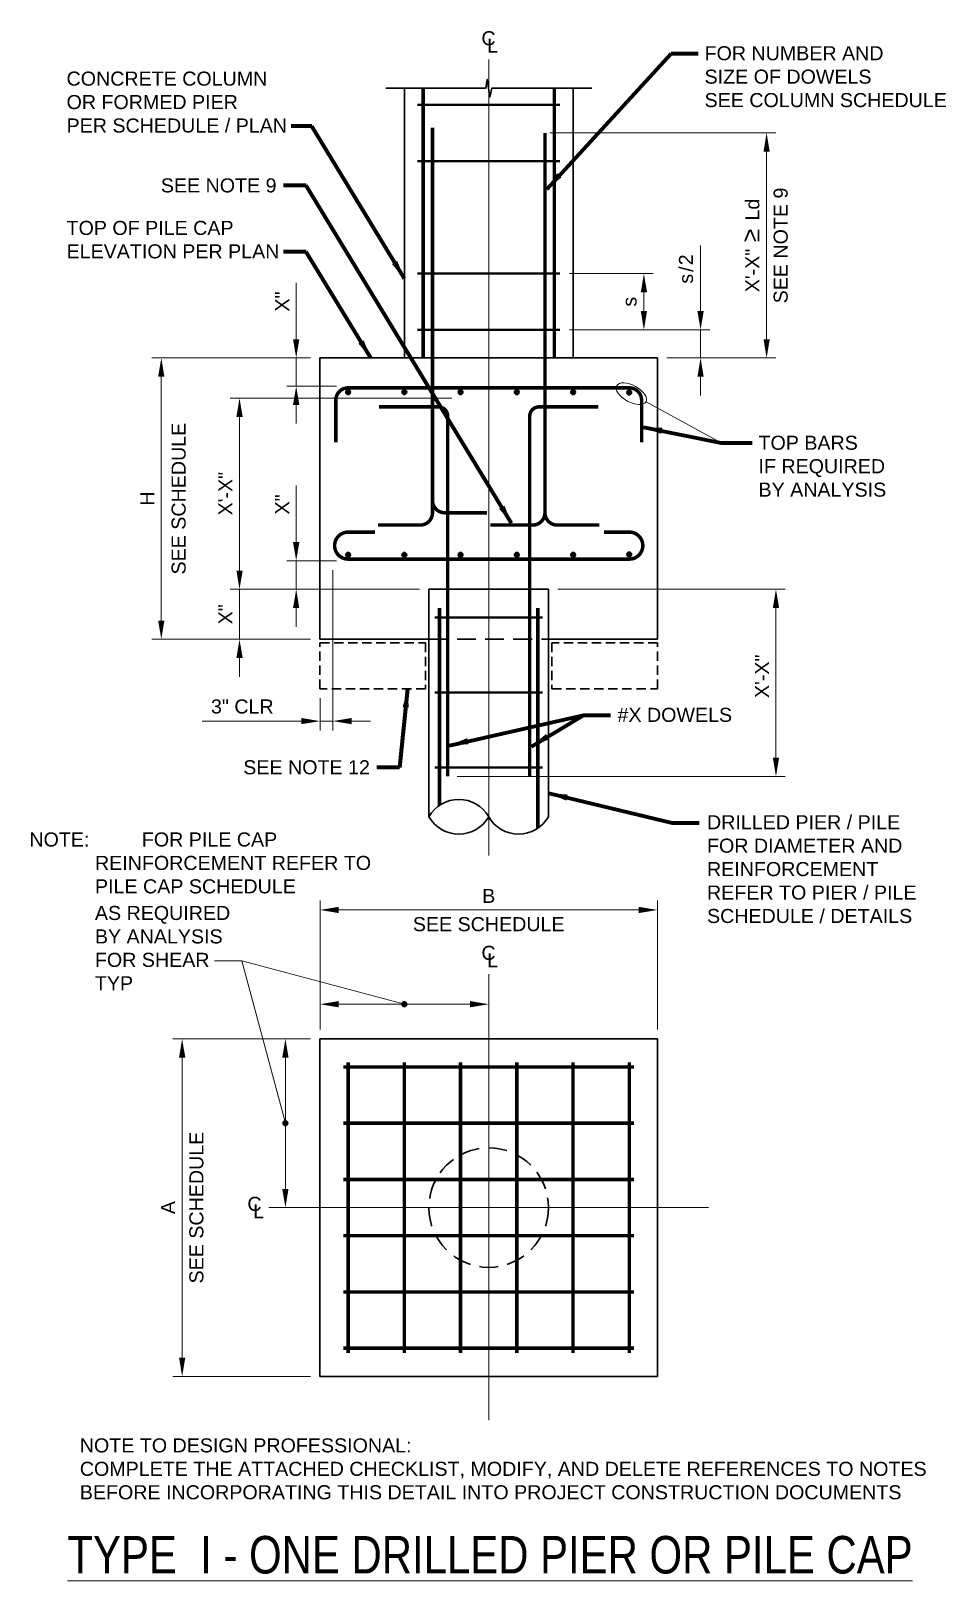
# Model space of a CAD drawing. Header units: inches. Extents: x -934 to -836, y 1282 to 1448.
import ezdxf

# ---------------------------------------------------------------- set-up
doc = ezdxf.new("R2010")
doc.units = ezdxf.units.IN
doc.header["$LTSCALE"] = 5
doc.header["$MEASUREMENT"] = 0
for name, pattern in [('CENTER', [2, 1.25, -0.25, 0.25, -0.25]), ('CENTERX2', [4, 2.5, -0.5, 0.5, -0.5]), ('HIDDEN', [0.375, 0.25, -0.125]), ('HIDDENX2', [0.75, 0.5, -0.25])]:
    doc.linetypes.add(name, pattern=pattern)
for name, color, linetype, lineweight in [('S-ANNO-DIMS', 1, 'Continuous', 20), ('S-ANNO-TEXT', 7, 'Continuous', 20), ('S-DETL', 3, 'Continuous', 30), ('S-GRID', 9, 'CENTER', 20)]:
    doc.layers.add(name, color=color, linetype=linetype, lineweight=lineweight)
doc.styles.add('Romans', font='arial.ttf')
doc.dimstyles.get("Standard").update_dxf_attribs({"dimtxt": 0.18, "dimasz": 0.18, "dimexe": 0.18, "dimexo": 0.0625, "dimgap": 0.09, "dimtad": 0, "dimtih": 1, "dimtoh": 1, "dimdec": 4, "dimzin": 0, "dimdsep": 46, "dimtxsty": 'Standard', "dimcen": 0.09, "dimadec": 0, "dimazin": 0, "dimtfac": 1, "dimtdec": 4, "dimtofl": 0, "dimtmove": 0, "dimatfit": 3, "dimfxl": 1, "dimtolj": 1, "dimtzin": 0, "dimarcsym": 0})

# ---------------------------------------------------------------- blocks, each defined once
blk = doc.blocks.new('*D0')
at = {"layer": 'Defpoints', "color": 0, "transparency": 16777216}
for p in [(-902.72, 1340.16), (-917.43, 1304.16), (-902.72, 1304.16)]:
    blk.add_point(p, dxfattribs=at)
at = {"layer": 'S-ANNO-DIMS', "transparency": 16777216}
for p, q in [((-903.72, 1340.16), (-918.43, 1340.16)), ((-917.43, 1338.16), (-917.43, 1306.16)), ((-903.72, 1304.16), (-918.43, 1304.16))]:
    blk.add_line(p, q, dxfattribs=at)
for points in [[(-917.76, 1338.16), (-917.09, 1338.16), (-917.43, 1340.16)], [(-917.76, 1306.16), (-917.09, 1306.16), (-917.43, 1304.16)]]:
    blk.add_solid(points, dxfattribs=at)
at = {"layer": 'S-ANNO-DIMS', "transparency": 16777216, "insert": (-918.93, 1322.16), "char_height": 1.5, "attachment_point": 5, "rotation": 90, "style": 'Romans'}
blk.add_mtext('\\A1;A', dxfattribs=at)
blk = doc.blocks.new('*D1')
at = {"layer": 'Defpoints', "color": 0, "transparency": 16777216}
for p in [(-902.72, 1353.91), (-902.72, 1340.16), (-866.72, 1340.16)]:
    blk.add_point(p, dxfattribs=at)
at = {"layer": 'S-ANNO-DIMS', "transparency": 16777216}
for p, q in [((-902.72, 1341.16), (-902.72, 1354.91)), ((-866.72, 1341.16), (-866.72, 1354.91)), ((-868.72, 1353.91), (-900.72, 1353.91))]:
    blk.add_line(p, q, dxfattribs=at)
for points in [[(-900.72, 1354.24), (-900.72, 1353.57), (-902.72, 1353.91)], [(-868.72, 1354.24), (-868.72, 1353.57), (-866.72, 1353.91)]]:
    blk.add_solid(points, dxfattribs=at)
at = {"layer": 'S-ANNO-DIMS', "transparency": 16777216, "insert": (-884.72, 1355.41), "char_height": 1.5, "attachment_point": 5, "style": 'Romans'}
blk.add_mtext('\\A1;B', dxfattribs=at)
blk = doc.blocks.new('*D2')
at = {"layer": 'Defpoints', "color": 0, "transparency": 16777216}
for p in [(-902.72, 1346.43), (-902.72, 1343.85), (-884.72, 1343.05)]:
    blk.add_point(p, dxfattribs=at)
at = {"layer": 'S-ANNO-DIMS', "transparency": 16777216}
for p, q in [((-902.72, 1345.43), (-902.72, 1342.85)), ((-884.72, 1344.05), (-884.72, 1344.85)), ((-886.72, 1343.85), (-900.72, 1343.85))]:
    blk.add_line(p, q, dxfattribs=at)
for points in [[(-900.72, 1344.19), (-900.72, 1343.52), (-902.72, 1343.85)], [(-886.72, 1344.19), (-886.72, 1343.52), (-884.72, 1343.85)]]:
    blk.add_solid(points, dxfattribs=at)
blk = doc.blocks.new('*D3')
at = {"layer": 'Defpoints', "color": 0, "transparency": 16777216}
for p in [(-908.19, 1340.16), (-906.41, 1322.16), (-906.41, 1322.16)]:
    blk.add_point(p, dxfattribs=at)
at = {"layer": 'S-ANNO-DIMS', "transparency": 16777216}
for p, q in [((-907.19, 1340.16), (-905.41, 1340.16)), ((-906.41, 1338.16), (-906.41, 1324.16))]:
    blk.add_line(p, q, dxfattribs=at)
for points in [[(-906.75, 1338.16), (-906.08, 1338.16), (-906.41, 1340.16)], [(-906.75, 1324.16), (-906.08, 1324.16), (-906.41, 1322.16)]]:
    blk.add_solid(points, dxfattribs=at)
blk = doc.blocks.new('*D4')
at = {"layer": 'Defpoints', "color": 0, "transparency": 16777216}
for p in [(-902.72, 1412.78), (-919.65, 1382.78), (-902.72, 1382.78)]:
    blk.add_point(p, dxfattribs=at)
at = {"layer": 'S-ANNO-DIMS', "transparency": 16777216}
for p, q in [((-903.72, 1412.78), (-920.65, 1412.78)), ((-919.65, 1410.78), (-919.65, 1384.78)), ((-903.72, 1382.78), (-920.65, 1382.78))]:
    blk.add_line(p, q, dxfattribs=at)
for points in [[(-919.99, 1410.78), (-919.32, 1410.78), (-919.65, 1412.78)], [(-919.99, 1384.78), (-919.32, 1384.78), (-919.65, 1382.78)]]:
    blk.add_solid(points, dxfattribs=at)
at = {"layer": 'S-ANNO-DIMS', "transparency": 16777216, "insert": (-921.15, 1397.78), "char_height": 1.5, "attachment_point": 5, "rotation": 90, "style": 'Romans'}
blk.add_mtext('\\A1;H', dxfattribs=at)
blk = doc.blocks.new('*D5')
at = {"layer": 'Defpoints', "color": 0, "transparency": 16777216}
for p in [(-901.35, 1391.14), (-902.72, 1377.49), (-901.35, 1374.05)]:
    blk.add_point(p, dxfattribs=at)
at = {"layer": 'S-ANNO-DIMS', "transparency": 16777216}
for p, q in [((-901.35, 1390.14), (-901.35, 1373.05)), ((-902.72, 1376.49), (-902.72, 1373.05)), ((-904.72, 1374.05), (-915.29, 1374.05)), ((-901.35, 1374.05), (-902.72, 1374.05)), ((-899.35, 1374.05), (-897.35, 1374.05))]:
    blk.add_line(p, q, dxfattribs=at)
for points in [[(-904.72, 1374.38), (-904.72, 1373.72), (-902.72, 1374.05)], [(-899.35, 1374.38), (-899.35, 1373.72), (-901.35, 1374.05)]]:
    blk.add_solid(points, dxfattribs=at)
at = {"layer": 'S-ANNO-DIMS', "transparency": 16777216, "insert": (-911.01, 1375.6), "char_height": 1.5, "attachment_point": 5, "style": 'Romans'}
blk.add_mtext('\\A1;3" CLR', dxfattribs=at)
blk = doc.blocks.new('*D6')
at = {"layer": 'Defpoints', "color": 0, "transparency": 16777216}
for p in [(-878.35, 1388.11), (-889.1, 1368.15), (-854.08, 1368.15)]:
    blk.add_point(p, dxfattribs=at)
at = {"layer": 'S-ANNO-DIMS', "transparency": 16777216}
for p, q in [((-877.35, 1388.11), (-853.08, 1388.11)), ((-854.08, 1386.11), (-854.08, 1370.15)), ((-888.1, 1368.15), (-853.08, 1368.15))]:
    blk.add_line(p, q, dxfattribs=at)
for points in [[(-854.41, 1386.11), (-853.74, 1386.11), (-854.08, 1388.11)], [(-854.41, 1370.15), (-853.74, 1370.15), (-854.08, 1368.15)]]:
    blk.add_solid(points, dxfattribs=at)
at = {"layer": 'S-ANNO-DIMS', "transparency": 16777216, "insert": (-855.58, 1378.83), "char_height": 1.5, "attachment_point": 5, "rotation": 90, "style": 'Romans'}
blk.add_mtext('\\A1;X\'-X"', dxfattribs=at)
blk = doc.blocks.new('*D7')
at = {"layer": 'Defpoints', "color": 0, "transparency": 16777216}
for p in [(-879.22, 1436.78), (-866.72, 1412.78), (-855.08, 1412.78)]:
    blk.add_point(p, dxfattribs=at)
at = {"layer": 'S-ANNO-DIMS', "transparency": 16777216}
for p, q in [((-878.22, 1436.78), (-854.08, 1436.78)), ((-855.08, 1434.78), (-855.08, 1414.78)), ((-865.72, 1412.78), (-854.08, 1412.78))]:
    blk.add_line(p, q, dxfattribs=at)
for points in [[(-855.41, 1434.78), (-854.74, 1434.78), (-855.08, 1436.78)], [(-855.41, 1414.78), (-854.74, 1414.78), (-855.08, 1412.78)]]:
    blk.add_solid(points, dxfattribs=at)
blk = doc.blocks.new('*D8')
at = {"layer": 'Defpoints', "color": 0, "transparency": 16777216}
for p in [(-877.11, 1415.78), (-866.72, 1412.78), (-862.12, 1412.78)]:
    blk.add_point(p, dxfattribs=at)
at = {"layer": 'S-ANNO-DIMS', "transparency": 16777216}
for p, q in [((-862.12, 1417.78), (-862.12, 1424.77)), ((-876.11, 1415.78), (-861.12, 1415.78)), ((-862.12, 1412.78), (-862.12, 1415.78)), ((-865.72, 1412.78), (-861.12, 1412.78)), ((-862.12, 1410.78), (-862.12, 1408.78))]:
    blk.add_line(p, q, dxfattribs=at)
for points in [[(-862.46, 1417.78), (-861.79, 1417.78), (-862.12, 1415.78)], [(-862.46, 1410.78), (-861.79, 1410.78), (-862.12, 1412.78)]]:
    blk.add_solid(points, dxfattribs=at)
at = {"layer": 'S-ANNO-DIMS', "transparency": 16777216, "insert": (-863.67, 1422.27), "char_height": 1.5, "attachment_point": 5, "rotation": 90, "style": 'Romans'}
blk.add_mtext('\\A1;{\\T1.2;s/}2', dxfattribs=at)
blk = doc.blocks.new('*D9')
at = {"layer": 'Defpoints', "color": 0, "transparency": 16777216}
for p in [(-877.11, 1421.78), (-877.11, 1415.78), (-868.17, 1415.78)]:
    blk.add_point(p, dxfattribs=at)
at = {"layer": 'S-ANNO-DIMS', "transparency": 16777216}
for p, q in [((-876.11, 1421.78), (-867.17, 1421.78)), ((-868.17, 1419.78), (-868.17, 1417.78)), ((-876.11, 1415.78), (-867.17, 1415.78))]:
    blk.add_line(p, q, dxfattribs=at)
for points in [[(-868.5, 1419.78), (-867.83, 1419.78), (-868.17, 1421.78)], [(-868.5, 1417.78), (-867.83, 1417.78), (-868.17, 1415.78)]]:
    blk.add_solid(points, dxfattribs=at)
at = {"layer": 'S-ANNO-DIMS', "transparency": 16777216, "insert": (-869.69, 1418.78), "char_height": 1.5, "attachment_point": 5, "rotation": 90, "style": 'Romans'}
blk.add_mtext('\\A1;s', dxfattribs=at)
blk = doc.blocks.new('*D10')
at = {"layer": 'Defpoints', "color": 0, "transparency": 16777216}
for p in [(-902.72, 1412.78), (-905.26, 1409.78), (-899.97, 1409.78)]:
    blk.add_point(p, dxfattribs=at)
at = {"layer": 'S-ANNO-DIMS', "transparency": 16777216}
for p, q in [((-905.26, 1414.78), (-905.26, 1420.81)), ((-903.72, 1412.78), (-906.26, 1412.78)), ((-905.26, 1409.78), (-905.26, 1412.78)), ((-900.97, 1409.78), (-906.26, 1409.78)), ((-905.26, 1407.78), (-905.26, 1405.78))]:
    blk.add_line(p, q, dxfattribs=at)
for points in [[(-905.6, 1414.78), (-904.93, 1414.78), (-905.26, 1412.78)], [(-905.6, 1407.78), (-904.93, 1407.78), (-905.26, 1409.78)]]:
    blk.add_solid(points, dxfattribs=at)
at = {"layer": 'S-ANNO-DIMS', "transparency": 16777216, "insert": (-906.76, 1418.8), "char_height": 1.5, "attachment_point": 5, "rotation": 90, "style": 'Romans'}
blk.add_mtext('\\A1;X"', dxfattribs=at)
blk = doc.blocks.new('*D11')
at = {"layer": 'Defpoints', "color": 0, "transparency": 16777216}
for p in [(-891.1, 1388.11), (-911.31, 1382.78), (-902.72, 1382.78)]:
    blk.add_point(p, dxfattribs=at)
at = {"layer": 'S-ANNO-DIMS', "transparency": 16777216}
for p, q in [((-911.31, 1390.11), (-911.31, 1392.11)), ((-892.1, 1388.11), (-912.31, 1388.11)), ((-911.31, 1388.11), (-911.31, 1382.78)), ((-903.72, 1382.78), (-912.31, 1382.78)), ((-911.31, 1380.78), (-911.31, 1378.78))]:
    blk.add_line(p, q, dxfattribs=at)
for points in [[(-911.64, 1390.11), (-910.97, 1390.11), (-911.31, 1388.11)], [(-911.64, 1380.78), (-910.97, 1380.78), (-911.31, 1382.78)]]:
    blk.add_solid(points, dxfattribs=at)
at = {"layer": 'S-ANNO-DIMS', "transparency": 16777216, "insert": (-912.81, 1385.44), "char_height": 1.5, "attachment_point": 5, "rotation": 90, "style": 'Romans'}
blk.add_mtext('\\A1;X"', dxfattribs=at)
blk = doc.blocks.new('*D12')
at = {"layer": 'Defpoints', "color": 0, "transparency": 16777216}
for p in [(-899.97, 1391.14), (-906.55, 1388.11), (-905.26, 1388.11)]:
    blk.add_point(p, dxfattribs=at)
at = {"layer": 'S-ANNO-DIMS', "transparency": 16777216}
for p, q in [((-905.26, 1393.14), (-905.26, 1399.17)), ((-900.97, 1391.14), (-906.26, 1391.14)), ((-905.26, 1388.11), (-905.26, 1391.14)), ((-905.55, 1388.11), (-904.26, 1388.11)), ((-905.26, 1386.11), (-905.26, 1384.11))]:
    blk.add_line(p, q, dxfattribs=at)
for points in [[(-905.6, 1393.14), (-904.93, 1393.14), (-905.26, 1391.14)], [(-905.6, 1386.11), (-904.93, 1386.11), (-905.26, 1388.11)]]:
    blk.add_solid(points, dxfattribs=at)
at = {"layer": 'S-ANNO-DIMS', "transparency": 16777216, "insert": (-906.76, 1397.16), "char_height": 1.5, "attachment_point": 5, "rotation": 90, "style": 'Romans'}
blk.add_mtext('\\A1;X"', dxfattribs=at)
blk = doc.blocks.new('*D13')
at = {"layer": 'Defpoints', "color": 0, "transparency": 16777216}
for p in [(-887.67, 1408.5), (-911.31, 1388.11), (-891.8, 1388.11)]:
    blk.add_point(p, dxfattribs=at)
at = {"layer": 'S-ANNO-DIMS', "transparency": 16777216}
for p, q in [((-888.67, 1408.5), (-912.31, 1408.5)), ((-911.31, 1406.5), (-911.31, 1390.11)), ((-892.8, 1388.11), (-912.31, 1388.11))]:
    blk.add_line(p, q, dxfattribs=at)
for points in [[(-911.64, 1406.5), (-910.97, 1406.5), (-911.31, 1408.5)], [(-911.64, 1390.11), (-910.97, 1390.11), (-911.31, 1388.11)]]:
    blk.add_solid(points, dxfattribs=at)
at = {"layer": 'S-ANNO-DIMS', "transparency": 16777216, "insert": (-912.81, 1398.31), "char_height": 1.5, "attachment_point": 5, "rotation": 90, "style": 'Romans'}
blk.add_mtext('\\A1;X\'-X"', dxfattribs=at)

msp = doc.modelspace()

# ---------------------------------------------------------------- hatches: boundary and pattern name
at = {"layer": 'S-DETL'}
h = msp.add_hatch(color=256, dxfattribs=at)
h.dxf.hatch_style = 1
h.paths.add_polyline_path([(-899.9741189, 1409.1275484, 1), (-899.4741189, 1409.1275484, 1)])
h = msp.add_hatch(color=256, dxfattribs=at)
h.dxf.hatch_style = 1
h.paths.add_polyline_path([(-893.9741189, 1409.1275484, 1), (-893.4741189, 1409.1275484, 1)])
h = msp.add_hatch(color=256, dxfattribs=at)
h.dxf.hatch_style = 1
h.paths.add_polyline_path([(-887.9741189, 1409.1275484, 1), (-887.4741189, 1409.1275484, 1)])
h = msp.add_hatch(color=256, dxfattribs=at)
h.dxf.hatch_style = 1
h.paths.add_polyline_path([(-881.9741189, 1409.1275484, 1), (-881.4741189, 1409.1275484, 1)])
h = msp.add_hatch(color=256, dxfattribs=at)
h.dxf.hatch_style = 1
h.paths.add_polyline_path([(-875.9741189, 1409.1275484, 1), (-875.4741189, 1409.1275484, 1)])
h = msp.add_hatch(color=256, dxfattribs=at)
h.dxf.hatch_style = 1
h.paths.add_polyline_path([(-869.9741189, 1409.0913594, 1), (-869.4741189, 1409.0913594, 1)])
h = msp.add_hatch(color=256, dxfattribs=at)
h.dxf.hatch_style = 1
h.paths.add_polyline_path([(-899.4741189, 1391.7915494, 1), (-899.9741189, 1391.7915494, 1)])
h = msp.add_hatch(color=256, dxfattribs=at)
h.dxf.hatch_style = 1
h.paths.add_polyline_path([(-893.9741189, 1391.7915494, 1), (-893.4741189, 1391.7915494, 1)])
h = msp.add_hatch(color=256, dxfattribs=at)
h.dxf.hatch_style = 1
h.paths.add_polyline_path([(-887.9741189, 1391.7915494, 1), (-887.4741189, 1391.7915494, 1)])
h = msp.add_hatch(color=256, dxfattribs=at)
h.dxf.hatch_style = 1
h.paths.add_polyline_path([(-881.9741189, 1391.7915494, 1), (-881.4741189, 1391.7915494, 1)])
h = msp.add_hatch(color=256, dxfattribs=at)
h.dxf.hatch_style = 1
h.paths.add_polyline_path([(-875.9741189, 1391.7915494, 1), (-875.4741189, 1391.7915494, 1)])
h = msp.add_hatch(color=256, dxfattribs=at)
h.dxf.hatch_style = 1
h.paths.add_polyline_path([(-869.4741189, 1391.8277384, 1), (-869.9741189, 1391.8277384, 1)])

# ---------------------------------------------------------------- linework, layer by layer
at = {"layer": 'S-ANNO-DIMS'}
for p, q in [((-913.9606956, 1348.4976305), (-911.0586225, 1348.4976305)), ((-906.4138569, 1331.1631258), (-911.0586234, 1348.4976303)), ((-911.0586234, 1348.4976303), (-893.7241189, 1343.8528638))]:
    msp.add_line(p, q, dxfattribs=at)
at = {"layer": 'S-ANNO-DIMS', "const_width": 0.3333333}
for points in [[(-893.8907856, 1343.8528638, 1), (-893.5574523, 1343.8528638, 1)], [(-906.5805236, 1331.1631258, 1), (-906.2471903, 1331.1631258, 1)]]:
    msp.add_lwpolyline(points, format="xyb", close=True, dxfattribs=at)
at = {"layer": 'S-ANNO-TEXT'}
msp.add_line((-859.921572, 1403.7156056), (-867.9424487, 1408.1142847), dxfattribs=at)
at = {"layer": 'S-ANNO-TEXT', "extrusion": (0, 0, -1)}
msp.add_ellipse((-869.5049174, 1408.9711484), major_axis=(1.5624687, -0.8568638), ratio=0.5, dxfattribs=at)
at = {"layer": 'S-DETL', "linetype": 'Continuous'}
for p, q in [((-893.7241189, 1441.5500942), (-893.7241189, 1412.7789375)), ((-875.7241189, 1441.5500942), (-875.7241189, 1412.7789375)), ((-902.7241189, 1412.7789375), (-866.7241189, 1412.7789375)), ((-902.7241189, 1412.7789375), (-902.7241189, 1382.7789375)), ((-866.7241189, 1412.7789375), (-866.7241189, 1382.7789375)), ((-891.0991189, 1388.1107705), (-878.3491189, 1388.1107705)), ((-891.0991189, 1388.1107705), (-891.0991189, 1363.8469831)), ((-878.3491189, 1388.1107705), (-878.3491189, 1363.8469831)), ((-902.7241189, 1382.7789375), (-891.0991189, 1382.7789375)), ((-878.3491189, 1382.7789375), (-866.7241189, 1382.7789375))]:
    msp.add_line(p, q, dxfattribs=at)
at = {"layer": 'S-DETL', "linetype": 'HIDDENX2', "ltscale": 0.8}
msp.add_line((-891.0991189, 1382.7789375), (-878.3491189, 1382.7789375), dxfattribs=at)
at = {"layer": 'S-DETL', "linetype": 'Continuous'}
msp.add_lwpolyline([(-873.7343303, 1441.5500942), (-884.3945349, 1441.5500942), (-884.5881852, 1440.6094882), (-884.8867903, 1442.4907002), (-885.043558, 1441.5500942), (-895.7139076, 1441.5500942)], dxfattribs=at)
at = {"layer": 'S-DETL'}
for points, const_width in [([(-891.7241189, 1412.7789375), (-891.7241189, 1441.5500942)], 0.375), ([(-877.7241189, 1412.7789375), (-877.7241189, 1441.5500942)], 0.375), ([(-878.7241189, 1396.2707807), (-878.7241189, 1436.7789375)], 0.375), ([(-878.7241189, 1396.2707807), (-878.7241189, 1436.7789375)], 0.375), ([(-892.3274363, 1433.7789375), (-877.1102367, 1433.7789375)], 0.25), ([(-892.3274363, 1421.7789375), (-877.1102367, 1421.7789375)], 0.25), ([(-892.3274363, 1415.7789375), (-877.1102367, 1415.7789375)], 0.25), ([(-889.0991189, 1406.5650484), (-889.0991189, 1368.1461626)], 0.375), ([(-880.3491189, 1406.5650484), (-880.3491189, 1368.1461626)], 0.375), ([(-889.9741189, 1365.0647904), (-889.9741189, 1386.1107705)], 0.375), ([(-879.4741189, 1362.6291759), (-879.4741189, 1386.1107705)], 0.375), ([(-890.4741189, 1385.1107705), (-878.9741189, 1385.1107705)], 0.25), ([(-890.4741189, 1377.1107705), (-878.9741189, 1377.1107705)], 0.25), ([(-890.4741189, 1369.1107705), (-878.9741189, 1369.1107705)], 0.25), ([(-899.7241189, 1337.6631258), (-899.7241189, 1306.6631258)], 0.375), ([(-893.7241189, 1337.6631258), (-893.7241189, 1306.6631258)], 0.375), ([(-887.7241189, 1337.6631258), (-887.7241189, 1306.6631258)], 0.375), ([(-881.7241189, 1337.6631258), (-881.7241189, 1306.6631258)], 0.375), ([(-875.7241189, 1337.6631258), (-875.7241189, 1306.6631258)], 0.375), ([(-869.7241189, 1337.6631258), (-869.7241189, 1306.6631258)], 0.375), ([(-900.2241189, 1337.1631258), (-869.2241189, 1337.1631258)], 0.375), ([(-900.2241189, 1331.1631258), (-869.2241189, 1331.1631258)], 0.375), ([(-900.2241189, 1325.1631258), (-869.2241189, 1325.1631258)], 0.375), ([(-900.2241189, 1319.1631258), (-869.2241189, 1319.1631258)], 0.375), ([(-900.2241189, 1313.1631258), (-869.2241189, 1313.1631258)], 0.375), ([(-900.2241189, 1307.1631258), (-869.2241189, 1307.1631258)], 0.375)]:
    msp.add_lwpolyline(points, dxfattribs=dict(at, const_width=const_width))
msp.add_lwpolyline([(-892.3274363, 1439.7789375, 0.25, 0.25, 0), (-877.1102367, 1439.7789375, 0.3, 0.3, 0)], format="xyseb", dxfattribs=at)
at = {"layer": 'S-DETL', "const_width": 0.375}
for points in [[(-890.7241189, 1437.3420689), (-890.7241189, 1396.2707807, -0.4142135624), (-892.0366189, 1394.9582807), (-896.5366189, 1394.9582807)], [(-872.9116189, 1394.9582807), (-877.4116189, 1394.9582807, -0.4142135624), (-878.7241189, 1396.2707807)], [(-872.9116189, 1394.9582807), (-877.4116189, 1394.9582807, -0.4142135624), (-878.7241189, 1396.2707807)], [(-896.8434986, 1394.2082807), (-899.7241189, 1394.2082807, 0.4142135624), (-901.1644291, 1392.7679705), (-901.1644291, 1392.7679705, 0.4142135624), (-899.7241189, 1391.3276603), (-869.7241189, 1391.3276603, 0.4142135624), (-868.2838088, 1392.7679705), (-868.2838088, 1392.7679705, 0.4142135624), (-869.7241189, 1394.2082807), (-872.4387142, 1394.2082807), (-872.4387142, 1394.2082807)]]:
    msp.add_lwpolyline(points, format="xyb", dxfattribs=at)
at = {"layer": 'S-DETL', "linetype": 'HIDDEN', "ltscale": 0.8, "const_width": 0.375, "flags": 128}
for points in [[(-901.0366189, 1403.7789375), (-901.0366189, 1408.2789375, -0.4142135624), (-899.7241189, 1409.5914375), (-869.7241189, 1409.5914375, -0.4142135624), (-868.4116189, 1408.2789375), (-868.4116189, 1403.7789375)], [(-896.4193218, 1407.5650484), (-890.0991189, 1407.5650484, -0.4142135624), (-889.0991189, 1406.5650484)], [(-873.0289404, 1407.5650484), (-879.3491189, 1407.5650484, 0.4142135624), (-880.3491189, 1406.5650484)], [(-884.9116189, 1396.2707807), (-889.4116189, 1396.2707807, -0.4142135624), (-890.7241189, 1397.5832807)], [(-884.5366189, 1394.9582807), (-880.0366189, 1394.9582807, 0.4142135624), (-878.7241189, 1396.2707807)], [(-884.5366189, 1394.9582807), (-880.0366189, 1394.9582807, 0.4142135624), (-878.7241189, 1396.2707807)]]:
    msp.add_lwpolyline(points, format="xyb", dxfattribs=at)
at = {"layer": 'S-DETL', "linetype": 'HIDDEN', "ltscale": 0.8}
for points in [[(-902.7241189, 1382.4039375), (-891.4741189, 1382.4039375), (-891.4741189, 1377.4857705), (-902.7241189, 1377.4857705)], [(-866.7241189, 1382.4039375), (-877.9741189, 1382.4039375), (-877.9741189, 1377.4857705), (-866.7241189, 1377.4857705)]]:
    msp.add_lwpolyline(points, close=True, dxfattribs=at)
at = {"layer": 'S-DETL', "linetype": 'Continuous', "flags": 128}
msp.add_lwpolyline([(-902.7241189, 1340.1631258), (-866.7241189, 1340.1631258), (-866.7241189, 1304.1631258), (-902.7241189, 1304.1631258)], close=True, dxfattribs=at)
at = {"layer": 'S-DETL'}
for centre in [(-899.7241189, 1409.1275484), (-893.7241189, 1409.1275484), (-887.7241189, 1409.1275484), (-881.7241189, 1409.1275484), (-875.7241189, 1409.1275484), (-869.7241189, 1409.0913594), (-899.7241189, 1391.7915494), (-893.7241189, 1391.7915494), (-887.7241189, 1391.7915494), (-881.7241189, 1391.7915494), (-875.7241189, 1391.7915494), (-869.7241189, 1391.8277384)]:
    msp.add_circle(centre, 0.25, dxfattribs=at)
at = {"layer": 'S-DETL', "linetype": 'HIDDENX2', "ltscale": 0.8}
msp.add_circle((-884.7241189, 1322.1631258), 6.375, dxfattribs=at)
at = {"layer": 'S-DETL', "linetype": 'Continuous', "extrusion": (0, 0, -1)}
msp.add_arc((887.9116189, 1362.0309341), 3.6685406, 29.671932745, 150.328067255, dxfattribs=at)
at = {"layer": 'S-DETL', "linetype": 'Continuous'}
for centre in [(-887.9116189, 1365.6630322), (-881.5366189, 1365.6630322)]:
    msp.add_arc(centre, 3.6685406, 209.671932745, 330.328067255, dxfattribs=at)
at = {"layer": 'S-DETL'}
for p in [(-893.7241189, 1332.1451538), (-887.7241189, 1332.1451538), (-881.7241189, 1332.1451538), (-875.7241189, 1332.1451538)]:
    msp.add_point(p, dxfattribs=at)
at = {"layer": 'S-GRID', "linetype": 'CENTERX2', "lineweight": 18, "ltscale": 8}
for p, q in [((-884.7241189, 1359.6994747), (-884.7241189, 1444.5986801)), ((-884.7241189, 1343.8528638), (-884.7241189, 1347.0472703)), ((-884.7241189, 1344.8528638), (-884.7241189, 1299.4733878)), ((-908.1661912, 1322.1631258), (-861.2820467, 1322.1631258))]:
    msp.add_line(p, q, dxfattribs=at)

# ---------------------------------------------------------------- texts
at = {"layer": 'S-ANNO-DIMS', "rotation": 90, "style": 'Romans'}
for s, insert, char_height, attachment_point in [('SEE NOTE 9', (-854.3272341, 1424.7789375), 1.49999999, 2), ('X\'-X"{\\T1.2; \\H1.25x;\\T1;≥\\T1.2; }Ld ', (-857.7267907, 1424.7789375), 1.499999989, 2), ('\\A1;SEE SCHEDULE', (-917.7942708, 1397.7789375), 1.499999989, 5), ('\\A1;SEE SCHEDULE', (-915.9004344, 1322.1631258), 1.499999989, 5)]:
    msp.add_mtext(s, dxfattribs=dict(at, insert=insert, char_height=char_height, attachment_point=attachment_point))
at = {"layer": 'S-ANNO-DIMS', "insert": (-926.7348251, 1354.3354175), "char_height": 1.499999989, "width": 16.814414442, "attachment_point": 1, "style": 'Romans'}
msp.add_mtext('AS REQUIRED\\PBY ANALYSIS\\PFOR SHEAR\\PTYP', dxfattribs=at)
at = {"layer": 'S-ANNO-DIMS', "insert": (-884.7241189, 1352.3826077), "char_height": 1.499999989, "attachment_point": 5, "style": 'Romans'}
msp.add_mtext('\\A1;SEE SCHEDULE', dxfattribs=at)
at = {"layer": 'S-ANNO-TEXT', "attachment_point": 1, "style": 'Romans'}
for s, insert, char_height, width in [('\\A1;C', (-885.5000293, 1447.6328579), 1.49999999, 39.884172245), ('\\A1;L', (-884.8854528, 1446.8486801), 1.49999999, 39.884172245), ('\\A1;\\pxi-4.66667,l4.66667;NOTE:^IFOR PILE CAP REINFORCEMENT REFER TO PILE CAP SCHEDULE', (-933.7253462, 1362.1750043), 1.499999989, 41.445571838), ('\\A1;C', (-885.5000293, 1350.0814481), 1.49999999, 39.884172245), ('\\A1;L', (-884.8854528, 1349.2972703), 1.49999999, 39.884172245), ('\\A1;C', (-910.4680118, 1323.3052147), 1.49999999, 39.884172245), ('\\A1;L', (-909.8534354, 1322.5210369), 1.49999999, 39.884172245)]:
    msp.add_mtext(s, dxfattribs=dict(at, insert=insert, char_height=char_height, width=width))
at = {"layer": 'S-ANNO-TEXT', "style": 'Romans'}
for s, insert, char_height, attachment_point in [('\\A1;FOR NUMBER AND \\PSIZE OF DOWELS \\PSEE COLUMN SCHEDULE', (-861.6949649, 1446.0375378), 1.499999989, 1), ('\\A1;CONCRETE COLUMN\\POR FORMED PIER \\PPER SCHEDULE / PLAN', (-929.7578582, 1443.326693), 1.499999989, 1), ('\\A1;SEE NOTE 9', (-907.3612008, 1431.9363983), 1.499999989, 3), ('\\A1;TOP OF PILE CAP\\PELEVATION PER PLAN', (-929.7578582, 1427.4034971), 1.499999989, 1), ('\\A1;TOP BARS \\PIF REQUIRED \\PBY ANALYSIS', (-855.9407895, 1404.4883828), 1.499999989, 1), ('\\A1;#X DOWELS ', (-870.9846516, 1375.4683057), 1.499999989, 1), ('\\A1;SEE NOTE 12', (-897.3982265, 1369.8747449), 1.499999989, 3), ('\\A1;DRILLED PIER / PILE\\PFOR DIAMETER AND \\PREINFORCEMENT\\PREFER TO PIER / PILE\\PSCHEDULE / DETAILS', (-861.433721, 1364.0168123), 1.499999989, 1), ('NOTE TO DESIGN PROFESSIONAL: \\PCOMPLETE THE ATTACHED CHECKLIST, MODIFY, AND DELETE REFERENCES TO NOTES \\PBEFORE INCORPORATING THIS DETAIL INTO PROJECT CONSTRUCTION DOCUMENTS', (-928.3454869, 1291.0264975), 1.499999989, 7), ('{\\W0.8;\\LTYPE  I - ONE DRILLED PIER OR PILE CAP}', (-929.6627274, 1287.1346148), 4, 1)]:
    msp.add_mtext(s, dxfattribs=dict(at, insert=insert, char_height=char_height, attachment_point=attachment_point))

# ---------------------------------------------------------------- dimensions: what is measured, and where the dimension line sits
at = {"layer": 'S-ANNO-DIMS'}
for base, p1, p2, angle, text, picture, middle in [((-855.0772341, 1412.7789375), (-879.2241189, 1436.7789375), (-866.7241189, 1412.7789375), 270, ' ', '*D7', (-855.0772341, 1424.7789375)), ((-862.1217997, 1412.7789375), (-877.1102367, 1415.7789375), (-866.7241189, 1412.7789375), 270, '{\\T1.2;s/}2', '*D8', (-862.1217997, 1422.2733099)), ((-868.1663654, 1415.7789375), (-877.1102367, 1421.7789375), (-877.1102367, 1415.7789375), 270, 's', '*D9', (-868.1663654, 1418.7789375)), ((-905.262893, 1409.7789375), (-902.7241189, 1412.7789375), (-899.9741189, 1409.7789375), 270, 'X"', '*D10', (-905.262893, 1418.7959906)), ((-919.653184, 1382.7789375), (-902.7241189, 1412.7789375), (-902.7241189, 1382.7789375), 270, 'H', '*D4', (-919.653184, 1397.7789375)), ((-911.3074587, 1388.1107705), (-887.6692975, 1408.5025484), (-891.8035622, 1388.1107705), 270, 'X\'-X"', '*D13', (-911.3074587, 1398.3066594)), ((-905.262893, 1388.1107705), (-899.9741189, 1391.1401603), (-906.5508583, 1388.1107705), 270, 'X"', '*D12', (-905.262893, 1397.1572135)), ((-911.3074587, 1382.7789375), (-891.0991189, 1388.1107705), (-902.7241189, 1382.7789375), 270, 'X"', '*D11', (-911.3074587, 1385.444854)), ((-901.3519291, 1374.048656), (-902.7241189, 1377.4857705), (-901.3519291, 1391.1401603), 180, '3" CLR', '*D5', (-911.0085664, 1374.048656)), ((-854.0772341, 1368.1461626), (-878.3491189, 1388.1107705), (-889.0991189, 1368.1461626), 270, 'X\'-X"', '*D6', (-854.0772341, 1378.8253056)), ((-902.7241189, 1353.9081875), (-866.7241189, 1340.1631258), (-902.7241189, 1340.1631258), 180, 'B', '*D1', (-884.7241189, 1353.9081875)), ((-902.7241189, 1343.8528638), (-884.7241189, 1343.0500567), (-902.7241189, 1346.4309022), 180, ' ', '*D2', (-893.7241189, 1343.8528638)), ((-917.4260142, 1304.1631258), (-902.7241189, 1340.1631258), (-902.7241189, 1304.1631258), 270, 'A', '*D0', (-917.4260142, 1322.1631258)), ((-906.4138569, 1322.1631258), (-908.1922696, 1340.1631258), (-906.4138569, 1322.1631258), 270, ' ', '*D3', (-906.4138569, 1331.1631258))]:
    dim = msp.add_linear_dim(base=base, p1=p1, p2=p2, angle=angle, text=text, dimstyle='Standard', override={"dimscale": 16, "dimtxt": 0.09375, "dimasz": 0.125, "dimexe": 0.0625, "dimgap": 0.0625, "dimtih": 0, "dimtoh": 0, "dimdec": 5, "dimlfac": 1, "dimrnd": 0.03125, "dimzin": 7, "dimlunit": 4, "dimtxsty": 'Romans', "dimcen": 0.125, "dimclrd": 256, "dimclre": 256, "dimclrt": 256, "dimadec": 4, "dimtdec": 5, "dimtofl": 1, "dimtvp": 1, "dimfrac": 2, "dimtzin": 3, "dimlwd": 65535, "dimlwe": 65535}, dxfattribs=at)
    dim.commit()
    dim.dimension.update_dxf_attribs({"geometry": picture, "text_midpoint": middle, "dimtype": 128})

# ---------------------------------------------------------------- leaders
at = {"layer": 'S-ANNO-TEXT'}
for points in [[(-878.5366189, 1430.7969017), (-865.2728261, 1445.2647606), (-862.370753, 1445.2647606)], [(-893.7241189, 1421.2592049), (-903.6013681, 1437.4979073), (-905.7926469, 1437.4979073)], [(-882.2866189, 1395.1457807), (-904.1925841, 1431.1603069), (-906.6112008, 1431.1603069)], [(-897.30633, 1412.7789375), (-904.1925841, 1424.1002911), (-906.6112008, 1424.1002911)], [(-868.2241189, 1405.4078132), (-859.921572, 1403.7156056), (-856.6165776, 1403.7156056)], [(-893.3738447, 1377.4857705), (-894.2296098, 1369.0986535), (-896.6482265, 1369.0986535)], [(-888.9116189, 1371.4644732), (-874.6170577, 1374.6922143), (-871.7346516, 1374.6922143)], [(-880.1616189, 1371.3528585), (-874.6170577, 1374.6922143), (-871.7346516, 1374.6922143)], [(-878.3149748, 1366.3608705), (-865.1574176, 1363.1951889), (-862.2553445, 1363.1951889)]]:
    msp.add_leader(points, dimstyle='Standard', override={"dimscale": 16, "dimtxt": 0.09375, "dimasz": 0.125, "dimexe": 0.0625, "dimgap": 0.0625, "dimtad": 0, "dimtih": 0, "dimtoh": 0, "dimdec": 5, "dimlfac": 16, "dimrnd": 0.03125, "dimzin": 7, "dimlunit": 4, "dimtxsty": 'Romans', "dimcen": 0.125, "dimclrd": 256, "dimclre": 256, "dimclrt": 256, "dimadec": 4, "dimtdec": 5, "dimtofl": 1, "dimtvp": 1, "dimfrac": 2, "dimtzin": 3, "dimlwd": 65535, "dimlwe": 65535}, dxfattribs=at)

doc.saveas('drawing.dxf')
